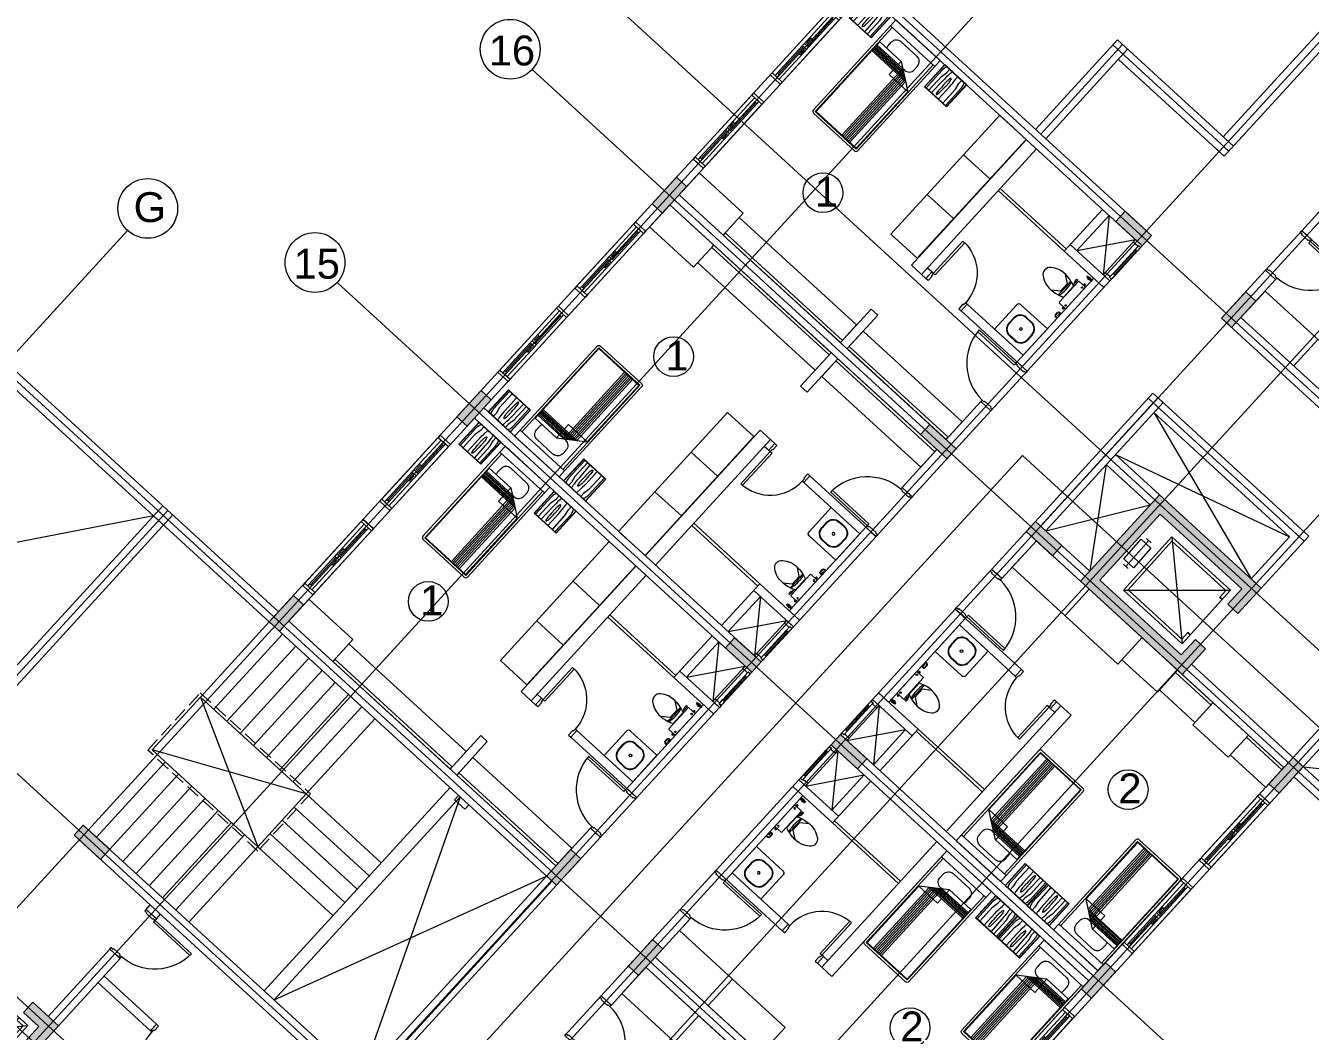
# Model space of a CAD drawing. Header units: metres. Extents: x 750 to 3116, y -341 to 1465.
# Drawn here: x 1608.08 to 1629.59, y 1269.27 to 1286.1 of the extents above; entities that cross this region are included whole.
import ezdxf
from ezdxf.enums import TextEntityAlignment as Align

# ---------------------------------------------------------------- set-up
doc = ezdxf.new("R2010")
doc.units = ezdxf.units.M
doc.linetypes.add('ACAD_ISO02W100', pattern=[15, 12, -3])
for name, color, linetype, lineweight in [('A-Door', 254, 'Continuous', 5), ('Bathroom Door', 252, 'Continuous', 5), ('Bathroom fur', 252, 'Continuous', 5), ('Centre Line', 7, 'Continuous', 13), ('Column', 50, 'Continuous', 20), ('Cutout', 153, 'Continuous', 5), ('Door', 253, 'Continuous', 5), ('Furniture', 44, 'Continuous', 5), ('GUIDE LINE', 7, 'Continuous', 5), ('Hatch', 251, 'Continuous', 5), ('Hidden line', 251, 'Continuous', 5), ('Interior wall', 31, 'Continuous', 13), ('Inverted beam', 252, 'Continuous', 5), ('Levels', 252, 'Continuous', 5), ('Railing', 190, 'Continuous', 5), ('Stiarcase', 180, 'Continuous', 5), ('Wall ext', 20, 'Continuous', 18), ('WINDOW', 33, 'Continuous', 5)]:
    doc.layers.add(name, color=color, linetype=linetype, lineweight=lineweight)
doc.layers.add('Text', color=7, linetype='Continuous')
doc.styles.get("Standard").update_dxf_attribs({"font": 'arial.ttf'})
doc.styles.add('TEXT-DET', font='simplex.shx', dxfattribs={"width": 0.7})

# ---------------------------------------------------------------- blocks, each defined once
blk = doc.blocks.new('Water Closet')
at = {"layer": 'Bathroom fur', "linetype": 'Continuous', "lineweight": -3}
for p, q in [((1886.331, 447.871), (1886.35, 447.871)), ((1886.364, 447.861), (1886.349, 447.87)), ((1886.364, 447.861), (1886.355, 447.877)), ((1886.364, 447.861), (1886.364, 447.879)), ((1886.364, 447.861), (1886.364, 447.879)), ((1886.364, 447.861), (1886.364, 447.879)), ((1886.364, 447.861), (1886.364, 447.879)), ((1886.364, 447.861), (1886.364, 447.879)), ((1886.364, 447.861), (1886.364, 447.879)), ((1886.364, 447.861), (1886.364, 447.879)), ((1886.364, 447.861), (1886.364, 447.879)), ((1886.364, 447.861), (1886.364, 447.879)), ((1886.364, 447.861), (1886.364, 447.879)), ((1886.364, 447.861), (1886.364, 447.879)), ((1886.364, 447.861), (1886.364, 447.879)), ((1886.364, 447.861), (1886.373, 447.877)), ((1886.364, 447.861), (1886.379, 447.87)), ((1886.378, 447.871), (1886.416, 447.871)), ((1886.416, 447.851), (1886.416, 447.871)), ((1886.331, 447.851), (1886.35, 447.851)), ((1886.364, 447.861), (1886.346, 447.861)), ((1886.364, 447.861), (1886.349, 447.853)), ((1886.364, 447.861), (1886.355, 447.846)), ((1886.364, 447.861), (1886.381, 447.861)), ((1886.364, 447.861), (1886.379, 447.853)), ((1886.364, 447.861), (1886.373, 447.846)), ((1886.364, 447.861), (1886.364, 447.844)), ((1886.378, 447.851), (1886.416, 447.851))]:
    blk.add_line(p, q, dxfattribs=at)
at = {"layer": 'Bathroom fur', "linetype": 'ByBlock'}
for p, q in [((1886.217, 447.662), (1886.217, 447.713)), ((1886.239, 447.713), (1886.217, 447.713)), ((1886.217, 447.662), (1886.232, 447.625)), ((1886.239, 447.608), (1886.239, 447.713)), ((1886.239, 447.666), (1886.264, 447.666)), ((1886.264, 447.23), (1886.264, 447.703)), ((1886.407, 447.713), (1886.274, 447.713)), ((1886.39, 447.724), (1886.365, 447.724)), ((1886.365, 447.724), (1886.365, 447.715)), ((1886.39, 447.715), (1886.365, 447.715)), ((1886.387, 447.744), (1886.368, 447.744)), ((1886.368, 447.744), (1886.368, 447.724)), ((1886.387, 447.744), (1886.387, 447.724)), ((1886.39, 447.724), (1886.39, 447.715)), ((1886.416, 447.23), (1886.416, 447.703)), ((1886.152, 447.554), (1886.027, 447.644)), ((1886.152, 447.379), (1886.152, 447.554)), ((1886.232, 447.625), (1886.239, 447.625)), ((1886.239, 447.608), (1886.264, 447.608)), ((1886.256, 447.343), (1886.256, 447.59)), ((1886.152, 447.379), (1886.027, 447.288)), ((1886.407, 447.22), (1886.274, 447.22)), ((1886.365, 447.208), (1886.365, 447.218)), ((1886.39, 447.218), (1886.365, 447.218)), ((1886.39, 447.208), (1886.365, 447.208)), ((1886.368, 447.189), (1886.368, 447.208)), ((1886.387, 447.189), (1886.368, 447.189)), ((1886.387, 447.189), (1886.387, 447.208)), ((1886.39, 447.208), (1886.39, 447.218))]:
    blk.add_line(p, q, dxfattribs=at)
at = {"layer": 'Bathroom fur'}
for p, q in [((1886.356, 447.031), (1886.356, 447.081)), ((1886.366, 447.031), (1886.366, 447.081)), ((1886.416, 447.106), (1886.381, 447.106)), ((1886.416, 447.096), (1886.381, 447.096)), ((1886.416, 447.016), (1886.381, 447.016)), ((1886.416, 447.006), (1886.381, 447.006))]:
    blk.add_line(p, q, dxfattribs=at)
at = {"layer": 'Bathroom fur', "linetype": 'Continuous', "lineweight": -3}
blk.add_circle((1886.364, 447.861), 0.0175, dxfattribs=at)
at = {"layer": 'Bathroom fur', "linetype": 'ByBlock'}
for centre in [(1886.378, 447.669), (1886.378, 447.264)]:
    blk.add_circle(centre, 0.0123, dxfattribs=at)
at = {"layer": 'Bathroom fur', "linetype": 'Continuous', "lineweight": -3}
blk.add_arc((1886.331, 447.861), 0.01, 90.002, 270, dxfattribs=at)
at = {"layer": 'Bathroom fur', "linetype": 'ByBlock'}
for centre, radius, start, end in [((1886.274, 447.703), 0.00987, 90, 180), ((1886.407, 447.703), 0.00987, 0, 90), ((1885.835, 447.467), 0.119, 126.3794, 233.6206), ((1886.035, 447.208), 0.446, 109.2942, 127.2549), ((1886.017, 447.095), 0.55, 64.2321, 103.6755), ((1884.672, 447.479), 1.501, 353.4552, 5.5271), ((1885.552, 447.472), 0.65, 345.9276, 13.0204), ((1886.041, 447.728), 0.451, 232.2382, 250.1051), ((1886.017, 447.838), 0.55, 256.3245, 295.7679), ((1886.274, 447.23), 0.00987, 180, 270), ((1886.407, 447.23), 0.00987, 270, 0)]:
    blk.add_arc(centre, radius, start, end, dxfattribs=at)
at = {"layer": 'Bathroom fur'}
for centre, radius, start, end in [((1886.381, 447.081), 0.025, 90, 180), ((1886.381, 447.031), 0.025, 180, 270), ((1886.381, 447.081), 0.015, 90, 180), ((1886.381, 447.031), 0.015, 180, 270)]:
    blk.add_arc(centre, radius, start, end, dxfattribs=at)
at = {"layer": 'Bathroom fur', "style": 'TEXT-DET', "width": 0.6}
blk.add_text('1', height=0.06, dxfattribs=at).set_placement((1886.394, 447.07), align=Align.MIDDLE)
blk = doc.blocks.new('Bed')
at = {"layer": 'Furniture', "linetype": 'Continuous'}
for p, q in [((1878.327, 465.952), (1879.337, 465.952)), ((1878.327, 465.817), (1878.327, 465.952)), ((1879.337, 465.952), (1879.337, 465.817)), ((1879.337, 465.817), (1878.327, 465.817)), ((1878.327, 463.909), (1878.327, 465.817)), ((1878.367, 463.909), (1878.367, 465.817)), ((1878.642, 465.742), (1879.002, 465.742)), ((1879.297, 465.817), (1879.297, 463.909)), ((1879.337, 465.817), (1879.337, 463.909)), ((1878.525, 465.544), (1878.525, 465.624)), ((1879.12, 465.624), (1879.12, 465.544)), ((1878.377, 465.499), (1878.862, 465.499)), ((1878.377, 463.919), (1878.377, 465.499)), ((1878.962, 465.429), (1878.377, 465.429)), ((1878.992, 465.407), (1878.377, 465.407)), ((1879.022, 465.386), (1878.377, 465.386)), ((1879.052, 465.365), (1878.377, 465.365)), ((1879.082, 465.344), (1878.377, 465.344)), ((1879.112, 465.323), (1878.377, 465.323)), ((1879.142, 465.302), (1878.377, 465.302)), ((1878.862, 465.499), (1879.287, 465.199)), ((1878.862, 465.199), (1878.862, 465.499)), ((1878.962, 463.919), (1878.962, 465.429)), ((1879.002, 465.427), (1878.965, 465.427)), ((1878.992, 463.919), (1878.992, 465.407)), ((1879.022, 463.919), (1879.022, 465.386)), ((1879.052, 463.919), (1879.052, 465.365)), ((1879.082, 463.919), (1879.082, 465.344)), ((1879.112, 463.919), (1879.112, 465.323)), ((1879.142, 463.919), (1879.142, 465.302)), ((1879.287, 465.199), (1878.862, 465.199)), ((1879.287, 465.199), (1879.287, 463.919)), ((1879.297, 463.909), (1878.367, 463.909)), ((1879.297, 463.869), (1878.367, 463.869)), ((1879.287, 463.919), (1878.377, 463.919))]:
    blk.add_line(p, q, dxfattribs=at)
for centre, radius, start, end in [((1878.642, 465.624), 0.117, 90, 180), ((1879.002, 465.624), 0.117, 360, 90), ((1878.642, 465.544), 0.117, 180.0006, 202.5189), ((1879.002, 465.544), 0.117, 270, 0), ((1878.367, 463.909), 0.04, 180, 270), ((1879.297, 463.909), 0.04, 270, 0)]:
    blk.add_arc(centre, radius, start, end, dxfattribs=at)
blk = doc.blocks.new('Nightstand')
at = {"layer": 'Furniture'}
for p, q in [((1879.838, 464.54), (1879.838, 464.04)), ((1880.338, 464.54), (1879.838, 464.54)), ((1879.843, 464.535), (1879.843, 464.045)), ((1880.333, 464.535), (1879.843, 464.535)), ((1879.869, 464.442), (1879.871, 464.467)), ((1879.869, 464.045), (1879.869, 464.442)), ((1879.929, 464.358), (1879.951, 464.469)), ((1879.951, 464.469), (1879.951, 464.535)), ((1880.074, 464.444), (1880.068, 464.44)), ((1880.08, 464.44), (1880.074, 464.444)), ((1880.226, 464.469), (1880.226, 464.535)), ((1880.248, 464.358), (1880.226, 464.469)), ((1880.308, 464.442), (1880.305, 464.467)), ((1880.308, 464.045), (1880.308, 464.442)), ((1880.333, 464.045), (1880.333, 464.535)), ((1880.338, 464.04), (1880.338, 464.54)), ((1879.929, 464.045), (1879.929, 464.358)), ((1879.997, 464.32), (1879.991, 464.045)), ((1880.147, 464.32), (1880.147, 464.045)), ((1880.248, 464.045), (1880.248, 464.358)), ((1879.838, 464.04), (1880.338, 464.04)), ((1879.843, 464.045), (1880.333, 464.045)), ((1880.068, 464.081), (1880.074, 464.077)), ((1880.074, 464.077), (1880.08, 464.081))]:
    blk.add_line(p, q, dxfattribs=at)
for centre, radius, start, end in [((1880.021, 464.452), 0.15, 146.5657, 174.2856), ((1881.576, 464.32), 1.578, 174.0179, 180), ((1880.825, 464.399), 0.823, 170.5074, 174.0179), ((1880.197, 464.382), 0.142, 155.8434, 169.4757), ((1879.951, 464.382), 0.142, 10.5243, 24.1566), ((1879.315, 464.399), 0.828, 5.9821, 9.4446), ((1878.564, 464.32), 1.583, 0, 5.9821), ((1880.156, 464.452), 0.15, 5.7144, 33.4343), ((1880.715, 464.32), 0.664, 175.5997, 180), ((1880.715, 464.32), 0.664, 180, 184.4003), ((1880.395, 464.345), 0.343, 169.4757, 175.5997), ((1886.298, 464.381), 6.246, 181.0259, 182.4606), ((1879.753, 464.345), 0.343, 4.4003, 10.5243), ((1873.85, 464.381), 6.246, 357.5394, 358.9741), ((1879.433, 464.32), 0.664, 0, 4.4003), ((1879.433, 464.32), 0.664, 355.5997, 0), ((1880.197, 464.139), 0.142, 190.5243, 204.1566), ((1879.951, 464.139), 0.142, 335.8434, 349.4757)]:
    blk.add_arc(centre, radius, start, end, dxfattribs=at)
blk = doc.blocks.new('Wash bashin')
at = {"layer": 'Bathroom fur', "ltscale": 0.35}
for p, q in [((1884.067, 437.333), (1884.067, 437.883)), ((1884.117, 437.933), (1884.717, 437.933)), ((1884.717, 437.333), (1884.717, 437.933)), ((1884.067, 437.333), (1884.717, 437.333))]:
    blk.add_line(p, q, dxfattribs=at)
at = {"layer": 'Bathroom fur'}
for p, q in [((1884.327, 437.838), (1884.447, 437.838)), ((1884.327, 437.83), (1884.447, 437.83)), ((1884.177, 437.568), (1884.177, 437.688)), ((1884.185, 437.568), (1884.185, 437.688)), ((1884.589, 437.688), (1884.589, 437.568)), ((1884.597, 437.688), (1884.597, 437.568)), ((1884.447, 437.426), (1884.327, 437.426)), ((1884.447, 437.418), (1884.327, 437.418))]:
    blk.add_line(p, q, dxfattribs=at)
blk.add_circle((1884.392, 437.633), 0.0225, dxfattribs=at)
at = {"layer": 'Bathroom fur', "ltscale": 0.35}
blk.add_arc((1884.117, 437.883), 0.05, 90, 180, dxfattribs=at)
at = {"layer": 'Bathroom fur'}
for centre, radius, start, end in [((1884.327, 437.688), 0.15, 90, 180), ((1884.327, 437.688), 0.142, 90, 180), ((1884.447, 437.688), 0.15, 0, 90), ((1884.447, 437.688), 0.142, 0, 90), ((1884.327, 437.568), 0.15, 180, 270), ((1884.327, 437.568), 0.142, 180, 270), ((1884.447, 437.568), 0.15, 270, 0), ((1884.447, 437.568), 0.142, 270, 0)]:
    blk.add_arc(centre, radius, start, end, dxfattribs=at)
blk = doc.blocks.new('Door 900')
at = {"layer": 'A-Door'}
for points in [[(29934124, 12198491), (29934164, 12198491), (29934164, 12198476), (29934239, 12198476), (29934314, 12198476), (29934314, 12198491), (29934354, 12198491), (29934354, 12198524), (29934239, 12198524), (29934124, 12198524)], [(29934164, 12197672), (29934314, 12197672), (29934314, 12197658), (29934354, 12197658), (29934354, 12197624), (29934239, 12197624), (29934124, 12197624), (29934124, 12197658), (29934164, 12197658)]]:
    blk.add_lwpolyline(points, close=True, dxfattribs=at)
blk.add_lwpolyline([(29935187, 12197658), (29934354, 12197658), (29934354, 12197698), (29935185, 12197698)], dxfattribs=at)
blk.add_arc((29934327, 12197631), 860, 1.7769, 88.2024, dxfattribs=at)
blk = doc.blocks.new('Door1')
at = {"layer": 'Bathroom Door'}
for p, q in [((1900.586, 444.886), (1899.856, 444.886)), ((1900.586, 444.846), (1899.857, 444.846))]:
    blk.add_line(p, q, dxfattribs=at)
for points in [[(1900.736, 444.921), (1900.586, 444.921), (1900.586, 444.886), (1900.636, 444.886), (1900.636, 444.871), (1900.736, 444.871), (1900.736, 444.921)], [(1900.586, 444.886), (1900.586, 444.846)], [(1900.736, 444.121), (1900.586, 444.121), (1900.586, 444.156), (1900.636, 444.156), (1900.636, 444.171), (1900.736, 444.171), (1900.736, 444.121)]]:
    blk.add_lwpolyline(points, dxfattribs=at)
blk.add_arc((1900.586, 444.886), 0.73, 180, 270, dxfattribs=at)
blk = doc.blocks.new('WINODO1')
at = {"layer": 'WINDOW', "linetype": 'Continuous'}
for p, q in [((2471212540, 936769700), (2471212491, 936769700)), ((2471212491, 936769700), (2471212491, 936769470)), ((2471212540, 936769700), (2471212540, 936769470)), ((2471213991, 936769700), (2471213943, 936769700)), ((2471213943, 936769700), (2471213943, 936769470)), ((2471213991, 936769700), (2471213991, 936769470)), ((2471212540, 936769470), (2471212491, 936769470)), ((2471213991, 936769470), (2471213943, 936769470))]:
    blk.add_line(p, q, dxfattribs=at)
at = {"layer": 'WINDOW'}
for p, q in [((2471212540, 936769700), (2471213943, 936769700)), ((2471213241, 936769537), (2471212540, 936769537)), ((2471212588, 936769633), (2471213217, 936769633)), ((2471212588, 936769585), (2471213217, 936769585)), ((2471213193, 936769561), (2471213089, 936769561)), ((2471213241, 936769633), (2471213943, 936769633)), ((2471213266, 936769585), (2471213895, 936769585)), ((2471213266, 936769537), (2471213895, 936769537)), ((2471213290, 936769609), (2471213394, 936769609)), ((2471212540, 936769470), (2471213943, 936769470))]:
    blk.add_line(p, q, dxfattribs=at)
at = {"layer": 'WINDOW', "color": 4}
blk.add_line((2471212588, 936769609), (2471213217, 936769609), dxfattribs=at)
at = {"layer": 'WINDOW', "color": 4, "true_color": 0x1fffff}
blk.add_line((2471213266, 936769561), (2471213895, 936769561), dxfattribs=at)
at = {"layer": 'WINDOW'}
for points in [[(2471212540, 936769585), (2471212588, 936769585), (2471212588, 936769633), (2471212540, 936769633)], [(2471213076, 936769561), (2471213089, 936769568), (2471213089, 936769554)], [(2471213217, 936769585), (2471213266, 936769585), (2471213266, 936769633), (2471213217, 936769633)], [(2471213217, 936769537), (2471213266, 936769537), (2471213266, 936769585), (2471213217, 936769585)], [(2471213406, 936769609), (2471213394, 936769616), (2471213394, 936769602)], [(2471213895, 936769537), (2471213943, 936769537), (2471213943, 936769585), (2471213895, 936769585)]]:
    blk.add_lwpolyline(points, close=True, dxfattribs=at)
blk = doc.blocks.new('lift1')
at = {"layer": 'Hatch', "transparency": 33554687}
h = blk.add_hatch(color=256, dxfattribs=at)
h.dxf.hatch_style = 1
h.paths.add_polyline_path([(29921053, 12204431), (29920354, 12203626), (29920180, 12203777), (29920729, 12204408), (29919333, 12205622), (29919104, 12205358), (29918930, 12205509), (29919310, 12205946)])
h.paths.add_polyline_path([(29920180, 12203777), (29920354, 12203626), (29919768, 12202951), (29918024, 12204467), (29918405, 12204905), (29918579, 12204754), (29918349, 12204489), (29919745, 12203276)])
at = {"lineweight": 5}
for p, q in [((29919536, 12203651), (29919330, 12205430)), ((29920333, 12204556), (29918533, 12204526)), ((29920311, 12204167), (29919926, 12203735)), ((29920353, 12204131), (29920272, 12204201)), ((29919968, 12203699), (29919886, 12203770))]:
    blk.add_line(p, q, dxfattribs=at)
for p, q in [((29919194, 12205280), (29919238, 12205241)), ((29918669, 12204676), (29918707, 12204643))]:
    blk.add_line(p, q)
for points in [[(29920333, 12204556), (29919330, 12205430), (29918533, 12204526), (29919536, 12203651)], [(29920182, 12204188), (29919887, 12203861), (29920056, 12203714), (29920350, 12204041)]]:
    blk.add_lwpolyline(points, close=True, dxfattribs=at)
blk.add_lwpolyline([(29918707, 12204643), (29918610, 12204531), (29919531, 12203728), (29920256, 12204550), (29919335, 12205353), (29919238, 12205241)], dxfattribs=at)
at = {"layer": 'Column'}
blk.add_lwpolyline([(29918930, 12205509), (29919310, 12205946), (29921053, 12204431), (29919768, 12202951), (29918024, 12204467), (29918405, 12204905), (29918579, 12204754), (29918349, 12204489), (29919745, 12203276), (29920729, 12204408), (29919333, 12205622), (29919104, 12205358), (29918930, 12205509)], dxfattribs=at)
blk = doc.blocks.new('700mm Door')
at = {"layer": 'Door'}
for points in [[(11493508.327, 4446107.926), (11493508.287, 4446107.926), (11493508.287, 4446107.776), (11493508.344, 4446107.776), (11493508.344, 4446107.868), (11493508.344, 4446107.88), (11493508.327, 4446107.88)], [(11493508.327, 4446107.88), (11493508.413, 4446107.88), (11493508.413, 4446107.926), (11493508.327, 4446107.926)], [(11493508.413, 4446107.891), (11493508.961, 4446107.891), (11493508.961, 4446107.914), (11493508.413, 4446107.914)], [(11493509.047, 4446107.88), (11493508.961, 4446107.88), (11493508.961, 4446107.926), (11493509.047, 4446107.926)], [(11493509.047, 4446107.926), (11493509.047, 4446107.88), (11493509.03, 4446107.88), (11493509.03, 4446107.868), (11493509.03, 4446107.776), (11493509.087, 4446107.776), (11493509.087, 4446107.926)]]:
    blk.add_lwpolyline(points, close=True, dxfattribs=at)
at = {"layer": 'Door', "color": 1}
blk.add_lwpolyline([(11493508.413, 4446107.88), (11493508.961, 4446107.88), (11493508.961, 4446107.926), (11493508.413, 4446107.926)], close=True, dxfattribs=at)

msp = doc.modelspace()

# ---------------------------------------------------------------- hatches: boundary and pattern name
at = {"layer": 'Hatch', "transparency": 33554687}
h = msp.add_hatch(color=256, dxfattribs=at)
h.dxf.hatch_style = 1
h.paths.add_polyline_path([(1646.175, 1258.901), (1646.005, 1259.057), (1645.846, 1258.883), (1645.755, 1258.784), (1645.6, 1258.614), (1645.769, 1258.459)])
h.paths.add_polyline_path([(1641.884, 1262.33), (1641.441, 1262.735), (1641.286, 1262.566), (1641.728, 1262.16)])
h.paths.add_polyline_path([(1645.004, 1266.285), (1644.835, 1266.44), (1644.43, 1265.998), (1644.599, 1265.842)])
h.paths.add_polyline_path([(1649.318, 1262.334), (1649.149, 1262.489), (1648.743, 1262.046), (1648.913, 1261.891)])
h.paths.add_polyline_path([(1652.587, 1265.902), (1652.417, 1266.057), (1652.384, 1266.021), (1652.292, 1265.921), (1652.012, 1265.615), (1652.182, 1265.46)])
h.paths.add_polyline_path([(1655.856, 1269.471), (1655.686, 1269.626), (1655.281, 1269.183), (1655.45, 1269.028)])
h.paths.add_polyline_path([(1659.124, 1273.039), (1658.955, 1273.194), (1658.921, 1273.158), (1658.83, 1273.058), (1658.549, 1272.752), (1658.719, 1272.597)])
h.paths.add_polyline_path([(1661.826, 1276.876), (1661.67, 1276.707), (1662.113, 1276.302), (1662.268, 1276.471)])
h.paths.add_polyline_path([(1657.785, 1280.578), (1657.629, 1280.408), (1658.072, 1280.003), (1658.227, 1280.173)])
h.paths.add_polyline_path([(1652.746, 1278.631), (1652.591, 1278.461), (1653.033, 1278.056), (1653.189, 1278.225)])
h.paths.add_polyline_path([(1654.516, 1277.009), (1654.361, 1276.84), (1654.803, 1276.435), (1654.958, 1276.604)])
h.paths.add_polyline_path([(1650.045, 1274.793), (1649.875, 1274.948), (1649.47, 1274.506), (1649.64, 1274.351)])
h.paths.add_polyline_path([(1651.542, 1273.422), (1651.372, 1273.577), (1650.967, 1273.135), (1651.137, 1272.98)])
h.paths.add_polyline_path([(1647.979, 1269.872), (1647.823, 1269.703), (1648.266, 1269.297), (1648.421, 1269.467)])
h.paths.add_polyline_path([(1646.209, 1271.493), (1646.053, 1271.324), (1646.496, 1270.919), (1646.651, 1271.088), (1646.541, 1271.189)])
h.paths.add_polyline_path([(1647.245, 1283.669), (1647.076, 1283.825), (1646.67, 1283.382), (1646.84, 1283.227), (1646.999, 1283.4), (1647.09, 1283.5)])
h.paths.add_polyline_path([(1644.101, 1280.237), (1643.932, 1280.393), (1643.527, 1279.95), (1643.696, 1279.795)])
h.paths.add_polyline_path([(1640.833, 1276.669), (1640.663, 1276.824), (1640.258, 1276.382), (1640.427, 1276.226)])
h.paths.add_polyline_path([(1637.689, 1273.237), (1637.519, 1273.392), (1637.114, 1272.95), (1637.284, 1272.794)])
h.paths.add_polyline_path([(1643.632, 1267.792), (1643.463, 1267.948), (1643.058, 1267.505), (1643.227, 1267.35)])
h.paths.add_polyline_path([(1634.17, 1269.395), (1634.001, 1269.551), (1633.595, 1269.108), (1633.765, 1268.953)])
h.paths.add_polyline_path([(1640.114, 1263.951), (1639.944, 1264.106), (1639.539, 1263.664), (1639.709, 1263.509)])
h.paths.add_polyline_path([(1631.152, 1266.1), (1630.982, 1266.255), (1630.577, 1265.812), (1630.746, 1265.657)])
h.paths.add_polyline_path([(1636.403, 1260.788), (1636.247, 1260.618), (1636.69, 1260.213), (1636.845, 1260.383)])
h.paths.add_polyline_path([(1636.008, 1280.837), (1635.839, 1280.992), (1635.433, 1280.55), (1635.603, 1280.395)])
h.paths.add_polyline_path([(1632.989, 1277.541), (1632.82, 1277.697), (1632.415, 1277.254), (1632.584, 1277.099)])
h.paths.add_polyline_path([(1628.506, 1281.648), (1628.101, 1281.206), (1628.27, 1281.05), (1628.676, 1281.493)])
h.paths.add_polyline_path([(1631.525, 1284.944), (1631.369, 1284.774), (1631.812, 1284.369), (1631.967, 1284.538)])
h.paths.add_polyline_path([(1626.486, 1282.996), (1626.331, 1282.827), (1626.773, 1282.421), (1626.929, 1282.591)])
h.paths.add_polyline_path([(1623.218, 1279.428), (1623.062, 1279.258), (1623.505, 1278.853), (1623.66, 1279.022)])
h.paths.add_polyline_path([(1619.143, 1283.411), (1618.973, 1283.566), (1618.568, 1283.124), (1618.738, 1282.968)])
h.paths.add_polyline_path([(1622.117, 1286.998), (1621.962, 1286.829), (1622.404, 1286.423), (1622.56, 1286.593)])
h.paths.add_polyline_path([(1615.874, 1279.842), (1615.705, 1279.998), (1615.299, 1279.555), (1615.469, 1279.4)])
h.paths.add_polyline_path([(1612.731, 1276.41), (1612.561, 1276.566), (1612.156, 1276.123), (1612.325, 1275.968)])
h.paths.add_polyline_path([(1617.203, 1272.314), (1616.798, 1271.871), (1616.967, 1271.716), (1617.373, 1272.158)])
h.paths.add_polyline_path([(1619.949, 1275.859), (1619.794, 1275.69), (1620.236, 1275.284), (1620.391, 1275.454), (1620.281, 1275.555)])
h.paths.add_polyline_path([(1626.327, 1270.268), (1626.157, 1270.423), (1625.752, 1269.981), (1625.922, 1269.825)])
h.paths.add_polyline_path([(1621.719, 1274.238), (1621.563, 1274.069), (1622.006, 1273.663), (1622.161, 1273.833)])
h.paths.add_polyline_path([(1624.987, 1277.807), (1624.832, 1277.637), (1625.274, 1277.232), (1625.43, 1277.401)])
h.paths.add_polyline_path([(1629.301, 1273.855), (1628.896, 1273.413), (1629.066, 1273.257), (1629.471, 1273.7)])
h.paths.add_polyline_path([(1623.058, 1266.699), (1622.889, 1266.855), (1622.483, 1266.412), (1622.653, 1266.257)])
h.paths.add_polyline_path([(1619.915, 1263.267), (1619.745, 1263.423), (1619.34, 1262.98), (1619.509, 1262.825)])
h.paths.add_polyline_path([(1615.181, 1267.101), (1615.026, 1266.931), (1615.468, 1266.526), (1615.624, 1266.696)])
h.paths.add_polyline_path([(1618.745, 1270.651), (1618.575, 1270.806), (1618.17, 1270.364), (1618.339, 1270.208)])
h.paths.add_polyline_path([(1613.411, 1268.722), (1613.256, 1268.553), (1613.699, 1268.147), (1613.854, 1268.317)])
h.paths.add_polyline_path([(1609.042, 1272.724), (1608.887, 1272.555), (1609.329, 1272.149), (1609.485, 1272.319)])
h.paths.add_polyline_path([(1605.774, 1269.156), (1605.618, 1268.986), (1606.061, 1268.581), (1606.216, 1268.75)])

# ---------------------------------------------------------------- linework, layer by layer
at = {"layer": 'Bathroom fur'}
for p, q in [((1625.502, 1282.366), (1624.396, 1283.379)), ((1625.468, 1282.329), (1624.362, 1283.342)), ((1620.336, 1276.725), (1619.229, 1277.739)), ((1620.369, 1276.762), (1619.263, 1277.776)), ((1618.931, 1275.192), (1617.825, 1276.205)), ((1618.964, 1275.229), (1617.858, 1276.242)), ((1622.99, 1274.294), (1624.096, 1273.281)), ((1623.024, 1274.331), (1624.13, 1273.318)), ((1621.585, 1272.76), (1622.691, 1271.747)), ((1621.619, 1272.797), (1622.725, 1271.784))]:
    msp.add_line(p, q, dxfattribs=at)
at = {"layer": 'Centre Line', "color": 30, "true_color": 0xf26722}
for p, q in [((1627.497, 1292.701), (1600.408, 1263.128)), ((1625.068, 1264.452), (1594.365, 1292.575)), ((1628.773, 1291.533), (1601.684, 1261.959)), ((1621.799, 1260.883), (1591.097, 1289.006)), ((1651.328, 1260.086), (1619.827, 1288.94)), ((1632.139, 1288.449), (1605.05, 1258.876)), ((1633.636, 1287.078), (1606.547, 1257.504)), ((1619.935, 1258.848), (1589.233, 1286.971)), ((1649.228, 1257.793), (1617.727, 1286.647)), ((1634.543, 1286.247), (1607.454, 1256.674)), ((1648.059, 1256.517), (1616.559, 1285.371)), ((1636.077, 1284.843), (1608.988, 1255.269)), ((1637.95, 1283.127), (1610.861, 1253.553)), ((1609.783, 1282.676), (1585.963, 1256.671)), ((1627.599, 1268.696), (1613.29, 1281.803))]:
    msp.add_line(p, q, dxfattribs=at)
at = {"layer": 'Centre Line', "color": 3, "true_color": 0x1fff1f}
msp.add_lwpolyline([(1589.677, 1286.066), (1612.323, 1265.323), (1624.767, 1278.909), (1647.479, 1258.105)], dxfattribs=at)
at = {"layer": 'Centre Line', "color": 30, "true_color": 0xf26722}
for centre in [(1616.19, 1285.709), (1610.121, 1283.045), (1612.921, 1282.14)]:
    msp.add_circle(centre, 0.5, dxfattribs=at)
at = {"layer": 'Column'}
for points in [[(1618.568, 1283.124), (1618.973, 1283.566), (1619.143, 1283.411), (1618.738, 1282.968), (1618.568, 1283.124)], [(1626.773, 1282.421), (1626.331, 1282.827), (1626.486, 1282.996), (1626.929, 1282.591), (1626.773, 1282.421)], [(1628.101, 1281.206), (1628.506, 1281.648), (1628.676, 1281.493), (1628.27, 1281.05), (1628.101, 1281.206)], [(1615.299, 1279.555), (1615.705, 1279.998), (1615.874, 1279.842), (1615.469, 1279.4), (1615.299, 1279.555)], [(1623.505, 1278.853), (1623.062, 1279.258), (1623.218, 1279.428), (1623.66, 1279.022), (1623.505, 1278.853)], [(1625.274, 1277.232), (1624.832, 1277.637), (1624.987, 1277.807), (1625.43, 1277.401), (1625.274, 1277.232)], [(1612.156, 1276.123), (1612.561, 1276.566), (1612.731, 1276.41), (1612.325, 1275.968), (1612.156, 1276.123)], [(1620.236, 1275.284), (1619.794, 1275.69), (1619.949, 1275.859), (1620.391, 1275.454), (1620.236, 1275.284)], [(1622.006, 1273.663), (1621.563, 1274.069), (1621.719, 1274.238), (1622.161, 1273.833), (1622.006, 1273.663)], [(1628.896, 1273.413), (1629.301, 1273.855), (1629.471, 1273.7), (1629.066, 1273.257), (1628.896, 1273.413)], [(1609.329, 1272.149), (1608.887, 1272.555), (1609.042, 1272.724), (1609.485, 1272.319), (1609.329, 1272.149)], [(1616.798, 1271.871), (1617.203, 1272.314), (1617.373, 1272.158), (1616.967, 1271.716), (1616.798, 1271.871)], [(1618.17, 1270.364), (1618.575, 1270.806), (1618.745, 1270.651), (1618.339, 1270.208), (1618.17, 1270.364)], [(1625.752, 1269.981), (1626.157, 1270.423), (1626.327, 1270.268), (1625.922, 1269.825), (1625.752, 1269.981)]]:
    msp.add_lwpolyline(points, dxfattribs=at)
at = {"layer": 'Cutout'}
for p, q in [((1626.22, 1282.928), (1626.122, 1281.933)), ((1625.68, 1282.338), (1626.663, 1282.523)), ((1626.967, 1279.627), (1628.597, 1276.847)), ((1626.325, 1278.927), (1629.238, 1277.547)), ((1626.17, 1278.757), (1625.894, 1276.976)), ((1625.157, 1277.651), (1626.908, 1278.082)), ((1620.379, 1276.55), (1620.281, 1275.555)), ((1619.838, 1275.961), (1620.821, 1276.145)), ((1619.683, 1275.791), (1619.585, 1274.796)), ((1619.143, 1275.201), (1620.125, 1275.386)), ((1611.004, 1274.866), (1611.964, 1272.36)), ((1622.37, 1274.727), (1622.272, 1273.732)), ((1621.829, 1274.137), (1622.812, 1274.321)), ((1612.774, 1273.245), (1610.194, 1273.981)), ((1621.674, 1273.967), (1621.576, 1272.972)), ((1629.471, 1273.7), (1633.967, 1273.215)), ((1621.134, 1273.377), (1622.116, 1273.562)), ((1615.352, 1273.195), (1613.684, 1268.472)), ((1612.239, 1269.796), (1616.798, 1271.871))]:
    msp.add_line(p, q, dxfattribs=at)
at = {"layer": 'Cutout', "ltscale": 0.02}
msp.add_line((1610.216, 1277.9), (1604.56, 1276.804), dxfattribs=at)
at = {"layer": 'Furniture'}
for p, q in [((1622.564, 1282.615), (1624.388, 1284.606)), ((1619.018, 1283.274), (1621.72, 1280.799)), ((1618.863, 1283.105), (1621.565, 1280.63)), ((1628.831, 1281.662), (1630.601, 1280.041)), ((1616.027, 1275.478), (1617.85, 1277.469)), ((1624.596, 1277.039), (1626.366, 1275.418)), ((1612.481, 1276.137), (1615.183, 1273.662)), ((1619.025, 1270.957), (1620.795, 1269.336)), ((1618.059, 1269.902), (1619.829, 1268.281))]:
    msp.add_line(p, q, dxfattribs=at)
for points in [[(1624.388, 1284.606), (1624.83, 1284.201)], [(1624.83, 1284.201), (1623.007, 1282.21), (1622.564, 1282.615)], [(1623.78, 1283.943), (1624.222, 1283.538)], [(1619.755, 1282.599), (1620.093, 1282.968), (1619.356, 1283.643), (1619.018, 1283.274)], [(1623.172, 1283.279), (1623.615, 1282.874)], [(1619.6, 1282.429), (1619.262, 1282.061), (1618.525, 1282.736), (1618.863, 1283.105)], [(1621.72, 1280.799), (1621.99, 1281.094), (1620.026, 1282.894)], [(1621.754, 1280.836), (1619.789, 1282.636), (1619.755, 1282.599)], [(1621.531, 1280.593), (1619.566, 1282.392), (1619.6, 1282.429)], [(1621.565, 1280.63), (1621.295, 1280.335), (1619.33, 1282.134)], [(1632.57, 1277.424), (1628.426, 1281.22), (1628.831, 1281.662)], [(1623.49, 1279.178), (1623.761, 1279.473), (1622.101, 1280.993), (1621.831, 1280.698)], [(1629.716, 1280.852), (1629.311, 1280.409)], [(1621.831, 1280.698), (1623.49, 1279.178), (1623.524, 1279.215), (1621.865, 1280.734)], [(1623.301, 1278.971), (1621.642, 1280.491), (1621.676, 1280.528)], [(1619.83, 1279.63), (1618.006, 1277.639), (1618.448, 1277.234), (1620.272, 1279.225)], [(1620.272, 1279.225), (1619.83, 1279.63)], [(1619.222, 1278.966), (1619.664, 1278.561)], [(1618.614, 1278.303), (1619.056, 1277.897)], [(1617.85, 1277.469), (1618.293, 1277.064)], [(1629.146, 1273.686), (1625.002, 1277.482), (1624.596, 1277.039)], [(1618.293, 1277.064), (1616.469, 1275.073), (1616.027, 1275.478)], [(1617.243, 1276.806), (1617.685, 1276.4)], [(1613.218, 1275.462), (1613.556, 1275.831), (1612.818, 1276.506), (1612.481, 1276.137)], [(1625.481, 1276.229), (1625.886, 1276.671)], [(1616.635, 1276.142), (1617.077, 1275.737)], [(1626.366, 1275.418), (1626.771, 1275.861)], [(1615.183, 1273.662), (1615.453, 1273.957), (1613.488, 1275.757)], [(1615.183, 1273.662), (1615.217, 1273.699), (1613.252, 1275.499), (1613.218, 1275.462)], [(1626.434, 1275.492), (1627.027, 1274.948), (1627.365, 1275.317)], [(1627.331, 1275.28), (1627.925, 1274.736)], [(1627.061, 1274.985), (1627.655, 1274.441)], [(1627.959, 1274.773), (1627.621, 1274.404), (1628.214, 1273.861), (1628.552, 1274.229)], [(1628.518, 1274.193), (1629.112, 1273.649), (1629.146, 1273.686)], [(1628.248, 1273.898), (1628.842, 1273.354), (1629.146, 1273.686)], [(1616.987, 1272.078), (1615.328, 1273.597), (1615.294, 1273.561)], [(1622.764, 1266.718), (1618.62, 1270.514), (1619.025, 1270.957)], [(1622.608, 1266.549), (1618.464, 1270.345), (1618.059, 1269.902)], [(1619.91, 1270.146), (1619.504, 1269.704)], [(1618.944, 1269.092), (1619.349, 1269.534)], [(1620.795, 1269.336), (1620.389, 1268.893)]]:
    msp.add_lwpolyline(points, dxfattribs=at)
for points in [[(1621.676, 1280.528), (1623.335, 1279.008), (1623.065, 1278.713), (1621.406, 1280.233)], [(1615.294, 1273.561), (1616.953, 1272.041), (1617.223, 1272.336), (1615.564, 1273.855)]]:
    msp.add_lwpolyline(points, close=True, dxfattribs=at)
at = {"layer": 'GUIDE LINE'}
for centre in [(1621.428, 1283.308), (1618.926, 1280.565), (1614.818, 1276.467), (1626.538, 1273.317), (1622.886, 1269.332)]:
    msp.add_circle(centre, 0.333, dxfattribs=at)
at = {"layer": 'Hidden line'}
for p, q in [((1626.663, 1282.523), (1626.122, 1281.933)), ((1628.836, 1282.009), (1629.444, 1282.672)), ((1626.773, 1282.421), (1626.233, 1281.831)), ((1624.24, 1279.656), (1624.848, 1280.32)), ((1622.316, 1277.556), (1622.924, 1278.219)), ((1623.644, 1276.34), (1624.252, 1277.004)), ((1620.821, 1276.145), (1620.281, 1275.555)), ((1620.932, 1276.044), (1620.391, 1275.454)), ((1620.125, 1275.386), (1619.585, 1274.796)), ((1620.236, 1275.284), (1619.696, 1274.694)), ((1622.259, 1274.828), (1621.719, 1274.238)), ((1622.37, 1274.727), (1621.829, 1274.137)), ((1621.563, 1274.069), (1621.023, 1273.479)), ((1621.674, 1273.967), (1621.134, 1273.377)), ((1617.703, 1272.519), (1618.311, 1273.183)), ((1619.03, 1271.303), (1619.638, 1271.967)), ((1617.106, 1269.203), (1617.714, 1269.867))]:
    msp.add_line(p, q, dxfattribs=at)
at = {"layer": 'Interior wall'}
for p, q in [((1609.285, 1270.088), (1610.165, 1269.282)), ((1609.387, 1270.198), (1610.266, 1269.393)), ((1610.266, 1269.393), (1610.165, 1269.282))]:
    msp.add_line(p, q, dxfattribs=at)
at = {"layer": 'Inverted beam'}
for p, q in [((1628.13, 1284.243), (1630.028, 1286.315)), ((1628.145, 1283.918), (1630.042, 1285.99)), ((1624.989, 1284.367), (1626.361, 1285.864)), ((1628.3, 1284.088), (1626.361, 1285.864)), ((1625.159, 1284.212), (1626.53, 1285.709)), ((1628.145, 1283.918), (1626.375, 1285.539)), ((1627.063, 1278.252), (1626.325, 1278.927)), ((1626.908, 1278.082), (1626.17, 1278.757)), ((1634.001, 1269.551), (1629.301, 1273.855)), ((1613.684, 1268.472), (1616.798, 1271.871)), ((1613.854, 1268.317), (1616.967, 1271.716))]:
    msp.add_line(p, q, dxfattribs=at)
for points in [[(1612.311, 1276.293), (1607.842, 1280.386), (1607.686, 1280.217), (1612.156, 1276.123), (1612.311, 1276.293)], [(1627.122, 1279.797), (1625.157, 1277.651), (1624.987, 1277.807), (1626.952, 1279.952), (1629.563, 1277.561)], [(1629.563, 1277.561), (1628.766, 1276.691), (1628.597, 1276.847), (1629.238, 1277.547), (1626.967, 1279.627)], [(1603.726, 1275.893), (1606.256, 1273.575), (1610.372, 1278.069)], [(1610.541, 1277.914), (1606.27, 1273.25)], [(1629.301, 1273.855), (1631.266, 1276.001), (1634.292, 1273.229), (1632.171, 1270.914)], [(1631.281, 1275.676), (1629.315, 1273.53), (1633.845, 1269.381), (1634.001, 1269.551)]]:
    msp.add_lwpolyline(points, dxfattribs=at)
at = {"layer": 'Levels'}
msp.add_line((1626.952, 1279.952), (1627.122, 1279.797), dxfattribs=at)
at = {"layer": 'Railing'}
for p, q in [((1628.06, 1283.996), (1630.113, 1286.237)), ((1625.074, 1284.29), (1626.445, 1285.787)), ((1628.222, 1284.003), (1626.283, 1285.78)), ((1625.072, 1277.729), (1627.037, 1279.874)), ((1626.875, 1279.867), (1629.485, 1277.476)), ((1610.456, 1277.991), (1606.185, 1273.328)), ((1612.233, 1276.208), (1610.294, 1277.984)), ((1628.682, 1276.769), (1629.478, 1277.639)), ((1629.386, 1273.778), (1631.351, 1275.923)), ((1613.78, 1268.384), (1616.894, 1271.783)), ((1613.854, 1268.317), (1616.967, 1271.716))]:
    msp.add_line(p, q, dxfattribs=at)
at = {"layer": 'Railing', "linetype": 'ACAD_ISO02W100', "ltscale": 0.02}
msp.add_lwpolyline([(1611.001, 1274.937), (1612.845, 1273.248), (1611.967, 1272.289), (1610.123, 1273.978)], close=True, dxfattribs=at)
at = {"layer": 'Railing'}
msp.add_lwpolyline([(1611.004, 1274.866), (1612.774, 1273.245), (1611.964, 1272.36), (1610.194, 1273.981)], close=True, dxfattribs=at)
at = {"layer": 'Stiarcase'}
for p, q in [((1611.004, 1274.866), (1612.156, 1276.123)), ((1611.226, 1274.663), (1612.377, 1275.92)), ((1611.447, 1274.461), (1612.598, 1275.718)), ((1611.668, 1274.258), (1612.819, 1275.515)), ((1611.889, 1274.056), (1613.041, 1275.313)), ((1612.11, 1273.853), (1613.262, 1275.11)), ((1612.332, 1273.65), (1613.483, 1274.907)), ((1612.553, 1273.448), (1613.704, 1274.705)), ((1612.774, 1273.245), (1613.925, 1274.502)), ((1609.264, 1272.522), (1610.415, 1273.779)), ((1609.485, 1272.319), (1610.636, 1273.576)), ((1609.706, 1272.116), (1610.857, 1273.373)), ((1609.927, 1271.914), (1611.079, 1273.171)), ((1612.774, 1273.245), (1614.031, 1272.093)), ((1610.148, 1271.711), (1611.3, 1272.968)), ((1612.571, 1273.024), (1613.829, 1271.872)), ((1610.37, 1271.508), (1611.521, 1272.765)), ((1612.369, 1272.803), (1613.626, 1271.651)), ((1610.591, 1271.306), (1611.742, 1272.563)), ((1612.166, 1272.581), (1613.423, 1271.43)), ((1610.812, 1271.103), (1611.964, 1272.36)), ((1611.964, 1272.36), (1613.221, 1271.208))]:
    msp.add_line(p, q, dxfattribs=at)
msp.add_lwpolyline([(1611.004, 1274.866), (1612.774, 1273.245), (1611.964, 1272.36), (1610.194, 1273.981)], dxfattribs=at)
at = {"layer": 'Wall ext'}
for p, q in [((1612.156, 1276.123), (1622.117, 1286.998)), ((1626.773, 1282.421), (1621.962, 1286.829)), ((1626.929, 1282.591), (1622.117, 1286.998)), ((1622.131, 1286.673), (1619.018, 1283.274)), ((1620.713, 1285.125), (1620.543, 1285.28)), ((1620.436, 1284.823), (1620.267, 1284.978)), ((1624.834, 1284.198), (1622.909, 1282.096)), ((1625.004, 1284.042), (1623.079, 1281.941)), ((1629.444, 1282.672), (1630.829, 1284.184)), ((1619.423, 1283.717), (1619.254, 1283.872)), ((1623.66, 1279.022), (1619.018, 1283.274)), ((1615.749, 1279.706), (1618.863, 1283.105)), ((1618.863, 1283.105), (1623.505, 1278.853)), ((1625.468, 1282.329), (1626.11, 1283.029)), ((1618.457, 1282.662), (1618.288, 1282.818)), ((1625.68, 1282.338), (1626.22, 1282.928)), ((1626.773, 1282.421), (1626.929, 1282.591)), ((1630.55, 1281.659), (1629.444, 1282.672)), ((1625.468, 1282.329), (1626.132, 1281.721)), ((1625.569, 1282.439), (1626.233, 1281.831)), ((1622.909, 1282.096), (1623.152, 1281.873)), ((1623.254, 1281.984), (1623.152, 1281.873)), ((1623.18, 1282.051), (1623.254, 1281.984)), ((1625.962, 1281.876), (1624.679, 1280.475)), ((1628.836, 1282.009), (1628.101, 1281.206)), ((1629.006, 1281.853), (1628.836, 1282.009)), ((1617.444, 1281.556), (1617.275, 1281.712)), ((1624.848, 1280.32), (1626.233, 1281.831)), ((1629.006, 1281.853), (1628.426, 1281.22)), ((1623.844, 1281.444), (1623.742, 1281.333)), ((1623.844, 1281.444), (1624.78, 1280.586)), ((1617.168, 1281.254), (1616.998, 1281.41)), ((1622.234, 1281.359), (1621.721, 1280.799)), ((1622.344, 1281.257), (1621.831, 1280.698)), ((1622.234, 1281.359), (1622.344, 1281.257)), ((1623.742, 1281.333), (1624.848, 1280.32)), ((1628.101, 1281.206), (1632.584, 1277.099)), ((1632.57, 1277.424), (1628.426, 1281.22)), ((1621.052, 1280.069), (1621.565, 1280.629)), ((1621.163, 1279.968), (1621.676, 1280.528)), ((1616.155, 1280.148), (1615.985, 1280.304)), ((1621.052, 1280.069), (1621.163, 1279.968)), ((1624.071, 1279.811), (1623.49, 1279.178)), ((1624.071, 1279.811), (1624.24, 1279.656)), ((1615.594, 1279.536), (1612.481, 1276.137)), ((1620.236, 1275.284), (1615.594, 1279.536)), ((1620.391, 1275.454), (1615.749, 1279.706)), ((1622.924, 1278.219), (1624.24, 1279.656)), ((1618.452, 1277.23), (1620.377, 1279.332)), ((1620.377, 1279.332), (1620.62, 1279.109)), ((1615.189, 1279.094), (1615.019, 1279.249)), ((1618.622, 1277.075), (1620.547, 1279.177)), ((1620.519, 1278.998), (1620.62, 1279.109)), ((1620.445, 1279.066), (1620.519, 1278.998)), ((1622.755, 1278.375), (1623.335, 1279.008)), ((1621.109, 1278.458), (1621.21, 1278.569)), ((1621.109, 1278.458), (1622.045, 1277.6)), ((1621.21, 1278.569), (1622.316, 1277.556)), ((1622.755, 1278.375), (1622.924, 1278.219)), ((1614.176, 1277.988), (1614.006, 1278.143)), ((1613.899, 1277.686), (1613.729, 1277.841)), ((1624.252, 1277.004), (1624.987, 1277.807)), ((1624.987, 1277.807), (1625.894, 1276.976)), ((1620.863, 1276.31), (1622.147, 1277.711)), ((1625.739, 1276.806), (1624.832, 1277.637)), ((1620.932, 1276.044), (1622.316, 1277.556)), ((1624.421, 1276.848), (1625.002, 1277.482)), ((1618.297, 1277.061), (1616.372, 1274.959)), ((1624.421, 1276.848), (1624.252, 1277.004)), ((1612.886, 1276.58), (1612.716, 1276.735)), ((1618.466, 1276.905), (1616.541, 1274.804)), ((1619.728, 1276.062), (1620.369, 1276.762)), ((1620.369, 1276.762), (1621.033, 1276.154)), ((1619.838, 1275.961), (1620.379, 1276.55)), ((1620.268, 1276.652), (1620.932, 1276.044)), ((1623.644, 1276.34), (1622.259, 1274.828)), ((1624.75, 1275.327), (1623.644, 1276.34)), ((1612.156, 1276.123), (1616.967, 1271.716)), ((1616.953, 1272.041), (1612.481, 1276.137)), ((1622.53, 1274.783), (1623.813, 1276.184)), ((1624.648, 1275.216), (1623.712, 1276.074)), ((1618.931, 1275.192), (1619.572, 1275.892)), ((1619.143, 1275.201), (1619.683, 1275.791)), ((1620.236, 1275.284), (1620.391, 1275.454)), ((1619.032, 1275.302), (1619.696, 1274.694)), ((1624.648, 1275.216), (1624.75, 1275.327)), ((1629.146, 1273.686), (1627.442, 1275.246)), ((1627.598, 1275.416), (1629.471, 1273.7)), ((1618.931, 1275.192), (1619.594, 1274.584)), ((1616.372, 1274.959), (1616.615, 1274.736)), ((1616.716, 1274.847), (1616.615, 1274.736)), ((1616.642, 1274.914), (1616.716, 1274.847)), ((1622.923, 1274.22), (1622.259, 1274.828)), ((1623.024, 1274.331), (1622.36, 1274.939)), ((1625.238, 1274.676), (1625.34, 1274.786)), ((1625.583, 1274.563), (1625.34, 1274.786)), ((1619.425, 1274.739), (1618.141, 1273.338)), ((1618.311, 1273.183), (1619.696, 1274.694)), ((1623.488, 1272.617), (1625.413, 1274.719)), ((1623.658, 1272.462), (1625.583, 1274.563)), ((1625.312, 1274.608), (1625.238, 1274.676)), ((1615.696, 1274.222), (1615.183, 1273.662)), ((1615.696, 1274.222), (1615.807, 1274.12)), ((1617.306, 1274.306), (1617.205, 1274.196)), ((1617.205, 1274.196), (1618.311, 1273.183)), ((1617.306, 1274.306), (1618.243, 1273.449)), ((1621.719, 1274.238), (1621.563, 1274.069)), ((1621.719, 1274.238), (1626.032, 1270.287)), ((1622.272, 1273.732), (1622.812, 1274.321)), ((1622.382, 1273.63), (1623.024, 1274.331)), ((1615.807, 1274.12), (1615.294, 1273.561)), ((1621.563, 1274.069), (1625.877, 1270.117)), ((1619.509, 1262.825), (1629.471, 1273.7)), ((1621.576, 1272.972), (1622.116, 1273.562)), ((1626.032, 1270.287), (1629.146, 1273.686)), ((1612.069, 1269.951), (1615.183, 1273.35)), ((1621.023, 1273.479), (1619.638, 1271.967)), ((1621.585, 1272.76), (1620.922, 1273.368)), ((1621.687, 1272.871), (1621.023, 1273.479)), ((1621.585, 1272.76), (1622.227, 1273.461)), ((1612.239, 1269.796), (1615.352, 1273.195)), ((1615.259, 1273.145), (1615.327, 1273.219)), ((1615.259, 1273.145), (1615.429, 1272.99)), ((1615.429, 1272.99), (1615.496, 1273.063)), ((1621.091, 1273.213), (1619.808, 1271.812)), ((1628.741, 1273.243), (1628.91, 1273.088)), ((1608.887, 1272.555), (1609.042, 1272.724)), ((1609.042, 1272.724), (1613.854, 1268.317)), ((1617.533, 1272.674), (1616.953, 1272.041)), ((1617.533, 1272.674), (1617.703, 1272.519)), ((1608.887, 1272.555), (1613.699, 1268.147)), ((1617.703, 1272.519), (1616.967, 1271.716)), ((1623.333, 1272.447), (1621.408, 1270.346)), ((1623.503, 1272.292), (1621.578, 1270.19)), ((1627.727, 1272.137), (1627.897, 1271.982)), ((1620.744, 1270.954), (1619.638, 1271.967)), ((1620.846, 1271.064), (1619.909, 1271.922)), ((1627.451, 1271.835), (1627.621, 1271.68)), ((1610.095, 1271.312), (1610.163, 1271.386)), ((1610.095, 1271.312), (1610.265, 1271.157)), ((1610.265, 1271.157), (1610.332, 1271.231)), ((1617.714, 1269.867), (1619.03, 1271.303)), ((1619.2, 1271.148), (1618.62, 1270.514)), ((1619.2, 1271.148), (1619.03, 1271.303)), ((1620.846, 1271.064), (1620.744, 1270.954)), ((1626.438, 1270.729), (1626.607, 1270.574)), ((1608.454, 1269.521), (1609.487, 1270.649)), ((1608.624, 1269.366), (1609.657, 1270.493)), ((1609.487, 1270.649), (1609.657, 1270.493)), ((1618.62, 1270.514), (1622.764, 1266.718)), ((1621.436, 1270.524), (1621.334, 1270.413)), ((1621.509, 1270.456), (1621.436, 1270.524)), ((1617.884, 1269.711), (1618.464, 1270.345)), ((1622.608, 1266.549), (1618.464, 1270.345)), ((1621.578, 1270.19), (1621.334, 1270.413)), ((1625.877, 1270.117), (1622.764, 1266.718)), ((1617.884, 1269.711), (1617.714, 1269.867)), ((1625.472, 1269.675), (1625.641, 1269.519))]:
    msp.add_line(p, q, dxfattribs=at)

# ---------------------------------------------------------------- block references
at = {"xscale": -1}
for name, p, rotation in [('Nightstand', (2695.006, -326.022), 317.5109696397407), ('Bed', (545.901, 2891.543), 137.5109696397406), ('Nightstand', (2688.469, -333.159), 317.5109696397407), ('Nightstand', (544.652, 2890.773), 137.5109696397406), ('Bed', (2694.612, -340.7), 317.5109696398859), ('Nightstand', (2697.122, -341.085), 317.5109696398859), ('Nightstand', (2697.491, -341.423), 317.5109696398859), ('Bed', (2696.242, -342.193), 317.5109696398859)]:
    msp.add_blockref(name, p, dxfattribs=dict(at, rotation=rotation))
for name, p, rotation in [('Bed', (-77.17, 2211.319), 317.5109696397407), ('Nightstand', (-76.512, 2212.631), 317.5109696397407), ('Nightstand', (3316.17, 352.12), 137.5109696397407), ('Bed', (-83.708, 2204.182), 317.5109696397407), ('Nightstand', (-83.05, 2205.494), 317.5109696397407), ('Bed', (3324.221, 346.661), 137.5109696398859), ('Bed', (3325.85, 345.168), 137.5109696398859), ('Nightstand', (3324.824, 344.194), 137.5109696398859), ('Nightstand', (3325.192, 343.856), 137.5109696398859)]:
    msp.add_blockref(name, p, dxfattribs=dict(rotation=rotation))
at = {"xscale": -0.001, "yscale": 0.001, "zscale": 0.001}
for p, rotation in [((-7103.289, -29834.423), 276.5155944114987), ((32718.293, -7461.366), 6.515594439841745)]:
    msp.add_blockref('lift1', p, dxfattribs=dict(at, rotation=rotation))
at = {"layer": 'A-Door', "yscale": 0.001, "zscale": 0.001}
for p, xscale, rotation in [((-12205.305, 30496.257), -0.0009999999999999996, 137.510969639692), ((31937.345, -9944.046), 0.001, 137.5109696403553), ((15457.066, -27936.029), -0.001, 317.510969639692), ((-28688.853, 12500.706), 0.001, 317.5109696396549), ((31930.807, -9951.184), 0.001, 137.5109696403553), ((-12215.111, 30485.552), -0.0009999999999999996, 137.510969639692), ((-12224.654, 30484.897), -0.0009999999999999996, 137.510969639692), ((-28695.39, 12493.569), 0.001, 317.5109696396549)]:
    msp.add_blockref('Door 900', p, dxfattribs=dict(at, xscale=xscale, rotation=rotation))
at = {"layer": 'Bathroom Door', "xscale": -1}
for p, rotation in [((3235.09, 2382.967), 47.51096963957781), ((3228.552, 2375.83), 47.51096963957781), ((13.402, 173.692), 227.510969639723), ((-1.082, 167.759), 227.5109696395762)]:
    msp.add_blockref('Door1', p, dxfattribs=dict(at, rotation=rotation))
at = {"layer": 'Bathroom Door'}
for p, rotation in [((664.858, -423.027), 47.51096963990353), ((2577.097, 2972.55), 227.5109696400487)]:
    msp.add_blockref('Door1', p, dxfattribs=dict(at, rotation=rotation))
at = {"layer": 'Bathroom fur'}
for name, p, rotation in [('Water Closet', (-67.639, 2225.758), 317.5109696397407), ('Wash bashin', (-60.419, 2231.124), 317.5109696397407), ('Wash bashin', (3308.911, 325.536), 137.5109696398859), ('Water Closet', (3316.131, 330.902), 137.5109696398859), ('Water Closet', (-74.176, 2218.621), 317.5109696397407), ('Wash bashin', (-66.956, 2223.987), 317.5109696397407)]:
    msp.add_blockref(name, p, dxfattribs=dict(at, rotation=rotation))
at = {"layer": 'Bathroom fur', "xscale": -1}
for name, p, rotation in [('Wash bashin', (527.639, 2873.123), 137.5109696397406), ('Water Closet', (532.352, 2880.785), 137.5109696397406), ('Water Closet', (2709.603, -331.262), 317.5109696398859), ('Wash bashin', (2714.316, -323.601), 317.5109696398859)]:
    msp.add_blockref(name, p, dxfattribs=dict(at, rotation=rotation))
at = {"layer": 'Cutout', "xscale": -1, "rotation": 227.5109616917831}
for p in [(-11040243.288, -5470986.977), (-11040249.13, -5470993.354), (-11040249.825, -5470994.114)]:
    msp.add_blockref('700mm Door', p, dxfattribs=at)
at = {"layer": 'Cutout', "rotation": 47.5109696707334}
for p in [(-4483067.763, -11477234.754), (-4483068.459, -11477235.513)]:
    msp.add_blockref('700mm Door', p, dxfattribs=at)
at = {"layer": 'WINDOW', "linetype": 'Continuous', "xscale": 0.001, "yscale": 0.001, "zscale": 0.001, "rotation": 47.51096963974634}
for p in [(-976777.334, -2453743.486), (-976778.624, -2453744.894), (-976780.603, -2453747.054), (-976781.893, -2453748.462), (-976783.872, -2453750.623), (-976785.161, -2453752.031), (-976770.15, -2453756.629), (-976771.44, -2453758.037), (-976773.419, -2453760.197)]:
    msp.add_blockref('WINODO1', p, dxfattribs=at)

# ---------------------------------------------------------------- texts
at = {"layer": 'Text', "color": 30, "true_color": 0xf26722, "char_height": 0.5, "attachment_point": 1}
for s, width, insert in [('16', 0.83687, (1615.83, 1285.938)), ('1', 3.12418, (1621.29, 1283.576)), ('G', 0.83687, (1609.884, 1283.316)), ('15', 0.83687, (1612.562, 1282.369)), ('1', 3.12418, (1618.788, 1280.833)), ('1', 3.12418, (1614.68, 1276.735)), ('2', 3.12418, (1626.374, 1273.588)), ('2', 3.12418, (1622.723, 1269.603))]:
    msp.add_mtext_dynamic_manual_height_columns(s, width=width, gutter_width=12.5, heights=[0], dxfattribs=dict(at, insert=insert))

doc.saveas('drawing.dxf')
